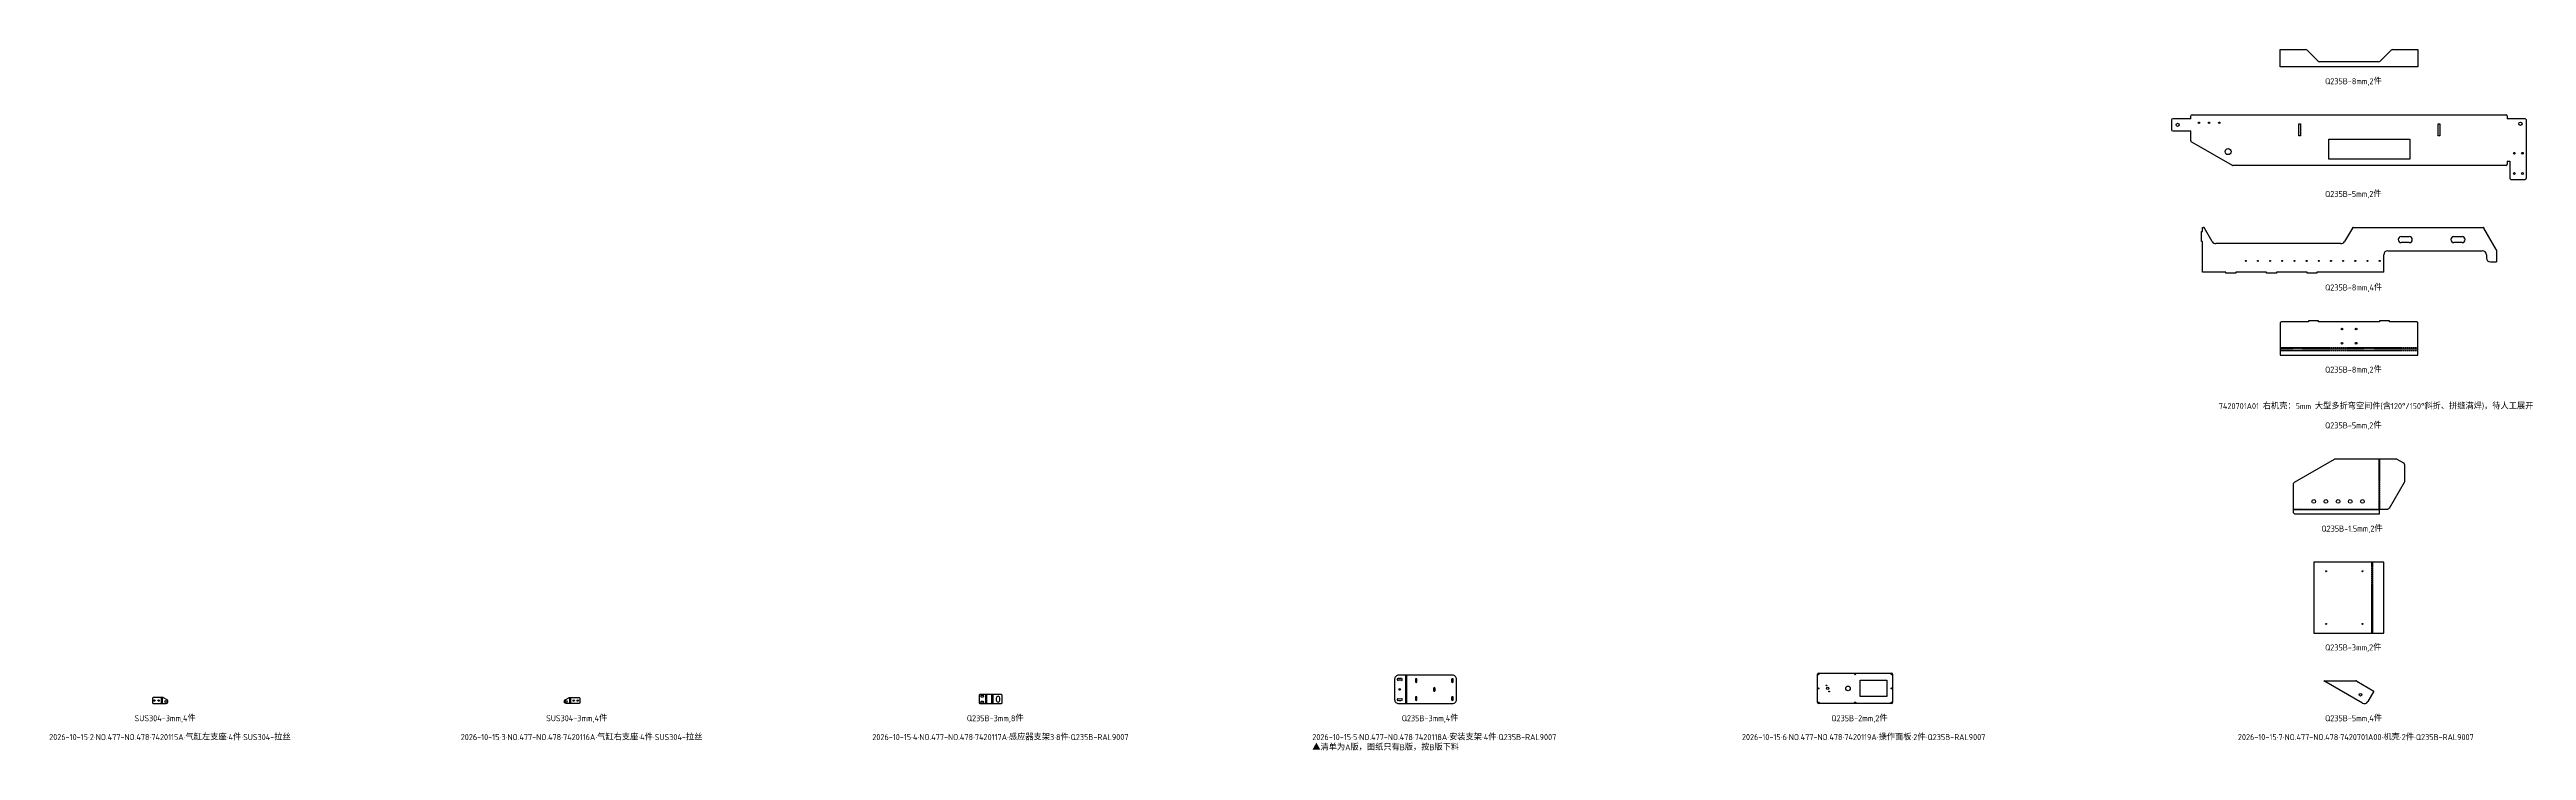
# Model space of a CAD drawing. Header units: inches. Extents: x -1146 to 51400, y 26380 to 29836.
# Drawn here: x -1146 to 11065, y 26380 to 29836 of the extents above; entities that cross this region are included whole.
import ezdxf

# ---------------------------------------------------------------- set-up
doc = ezdxf.new("R2010")
doc.units = ezdxf.units.IN
doc.header["$LTSCALE"] = 0.194989
doc.linetypes.add('CENTER', pattern=[50.8, 31.75, -6.35, 6.35, -6.35])
doc.layers.add('可见 (ISO)', color=7, linetype='Continuous', lineweight=25)
doc.layers.add('折弯线', color=1, linetype='CENTER')
doc.styles.add('Z-English', font='gbenor.shx', dxfattribs={"height": 10, "bigfont": 'hztxt.shx'})

msp = doc.modelspace()

# ---------------------------------------------------------------- linework, layer by layer
at = {"layer": '可见 (ISO)'}
for p, q in [((9851, 29836), (9976, 29836)), ((9851, 29751), (9851, 29836)), ((10037, 29779), (9983, 29833)), ((10397, 29833), (10343, 29779)), ((10404, 29836), (10529, 29836)), ((10529, 29836), (10529, 29751)), ((10529, 29751), (9851, 29751)), ((10336, 29776), (10044, 29776)), ((9315, 29489), (9315, 29441)), ((9410, 29495), (9321, 29495)), ((9321, 29435), (9410, 29435)), ((9410, 29495), (9410, 29509)), ((9410, 29386), (9410, 29435)), ((9416, 29515), (10964, 29515)), ((9943, 29410), (9943, 29470)), ((9943, 29470), (9951, 29470)), ((9951, 29470), (9951, 29410)), ((10629, 29410), (10629, 29470)), ((10629, 29470), (10637, 29470)), ((10637, 29470), (10637, 29410)), ((10970, 29509), (10970, 29495)), ((11055, 29495), (10970, 29495)), ((11065, 29205), (11065, 29485)), ((9413, 29381), (9613, 29266)), ((9951, 29410), (9943, 29410)), ((10090, 29295), (10090, 29395)), ((10090, 29395), (10490, 29395)), ((10490, 29395), (10490, 29295)), ((10637, 29410), (10629, 29410)), ((10964, 29265), (9616, 29265)), ((10490, 29295), (10090, 29295)), ((10970, 29285), (10982, 29285)), ((10970, 29285), (10970, 29271)), ((10982, 29285), (10982, 29205)), ((10992, 29195), (11055, 29195)), ((9467, 28959), (9473, 28959)), ((9467, 28939), (9467, 28959)), ((9516, 28889), (9477, 28956)), ((10207, 28956), (10168, 28889)), ((10211, 28959), (10851, 28959)), ((10916, 28850), (10855, 28956)), ((9462, 28939), (9467, 28939)), ((9462, 28890), (9462, 28939)), ((9467, 28890), (9462, 28890)), ((9467, 28739), (9467, 28890)), ((10150, 28879), (9533, 28879)), ((10361, 28739), (10361, 28824)), ((10381, 28844), (10847, 28844)), ((10447, 28914), (10487, 28914)), ((10487, 28884), (10447, 28884)), ((10707, 28914), (10747, 28914)), ((10747, 28884), (10707, 28884)), ((10867, 28824), (10867, 28809)), ((10917, 28847), (10917, 28789)), ((9583, 28739), (9467, 28739)), ((9583, 28734), (9583, 28739)), ((9632, 28734), (9583, 28734)), ((9783, 28739), (9632, 28739)), ((9632, 28739), (9632, 28734)), ((9783, 28734), (9783, 28739)), ((9832, 28734), (9783, 28734)), ((9983, 28739), (9832, 28739)), ((9832, 28739), (9832, 28734)), ((9983, 28734), (9983, 28739)), ((10032, 28734), (9983, 28734)), ((10361, 28739), (10032, 28739)), ((10032, 28739), (10032, 28734)), ((10887, 28789), (10917, 28789)), ((7570, 26616), (7570, 26756)), ((7575, 26761), (7935, 26761)), ((7940, 26756), (7940, 26616)), ((7780, 26646), (7780, 26726)), ((7780, 26726), (7912, 26726)), ((7912, 26646), (7780, 26646)), ((7912, 26726), (7912, 26646)), ((10066, 26723), (10224, 26723)), ((10256, 26613), (10066, 26723)), ((10229, 26721), (10313, 26673)), ((10313, 26673), (10283, 26621)), ((7935, 26611), (7575, 26611))]:
    msp.add_line(p, q, dxfattribs=at)
for points in [[(9851, 28329), (10529, 28329), (10529, 28488, 0.414214), (10524, 28493), (10390, 28493), (10390, 28498), (10340, 28498), (10340, 28493), (10040, 28493), (10040, 28498), (9990, 28498), (9990, 28493), (9856, 28493, 0.414214), (9851, 28488)], [(10421, 27818, -0.131645), (10426, 27816), (10458, 27798, -0.267957), (10463, 27789), (10463, 27707, -0.131652), (10462, 27702), (10387, 27573, -0.267949), (10379, 27568), (10341, 27568), (10338, 27571), (10339, 27567), (10339, 27545), (9926, 27545, -0.414214), (9916, 27555), (9916, 27694, -0.267949), (9921, 27703), (10118, 27816, -0.131652), (10123, 27818)], [(5485, 26631, 0.414214), (5505, 26611), (5770, 26611, 0.414214), (5790, 26631), (5790, 26731, 0.414214), (5770, 26751), (5505, 26751, 0.414214), (5485, 26731)], [(-639, 26616, 0.414214), (-634, 26611), (-572, 26611, 0.767327), (-567, 26629), (-585, 26640, 0.131652), (-588, 26641), (-634, 26641, 0.414214), (-639, 26636)], [(1468, 26616, -0.414214), (1463, 26611), (1401, 26611, -0.767327), (1396, 26629), (1414, 26640, -0.131652), (1416, 26641), (1463, 26641, -0.414214), (1468, 26636)], [(3437, 26616, 0.414214), (3442, 26611), (3545, 26611, 0.414214), (3550, 26616), (3550, 26651, 0.414214), (3545, 26656), (3442, 26656, 0.414214), (3437, 26651)], [(3447, 26645), (3457, 26645, 1), (3457, 26651), (3447, 26651, 1)], [(3447, 26615), (3457, 26615, 1), (3457, 26621), (3447, 26621, 1)], [(3539, 26628), (3539, 26638, 1), (3521, 26638), (3521, 26628, 1)], [(5595, 26720), (5595, 26730, 1), (5587, 26730), (5587, 26720, 1)], [(5595, 26631), (5595, 26641, 1), (5587, 26641), (5587, 26631, 1)], [(5685, 26676), (5685, 26686, 1), (5677, 26686), (5677, 26676, 1)], [(5774, 26720), (5774, 26730, 1), (5766, 26730), (5766, 26720, 1)], [(5774, 26631), (5774, 26641, 1), (5766, 26641), (5766, 26631, 1)]]:
    msp.add_lwpolyline(points, format="xyb", close=True, dxfattribs=at)
msp.add_lwpolyline([(10017, 26959), (10362, 26959), (10362, 27309), (10017, 27309)], close=True, dxfattribs=at)
for centre, radius in [((9345, 29465), 8), ((9450, 29475), 3.32), ((9500, 29475), 3.32), ((9550, 29475), 3.32), ((11035, 29470), 8), ((9594, 29333), 15), ((11005, 29325), 4.19), ((11045, 29325), 4.19), ((11005, 29225), 4.19), ((11045, 29225), 4.19), ((9681, 28794), 2.46), ((9741, 28794), 2.46), ((9801, 28794), 2.46), ((9861, 28794), 2.46), ((9921, 28794), 2.46), ((9981, 28794), 2.46), ((10041, 28794), 2.46), ((10101, 28794), 2.46), ((10161, 28794), 2.46), ((10221, 28794), 2.46), ((10281, 28794), 2.46), ((10341, 28794), 2.46), ((10155, 28458), 4.19), ((10225, 28458), 4.19), ((10155, 28388), 4.19), ((10225, 28388), 4.19), ((10016, 27608), 9), ((10076, 27608), 9), ((10136, 27608), 9), ((10196, 27608), 9), ((10256, 27608), 9), ((10077, 27264), 2.46), ((10257, 27264), 2.46), ((10077, 27004), 2.46), ((10257, 27004), 2.46), ((7575, 26756), 2.75), ((7755, 26756), 2.75), ((7935, 26756), 2.75), ((-629, 26626), 3.5), ((-609, 26626), 3.5), ((-572, 26621), 5), ((1401, 26621), 5), ((1438, 26626), 3.5), ((1458, 26626), 3.5), ((5510, 26681), 4.25), ((7575, 26686), 2.75), ((7614, 26701), 1.75), ((7620, 26686), 5.5), ((7627, 26671), 1.75), ((7720, 26686), 11.2), ((7935, 26686), 2.75), ((10246, 26655), 6.5), ((7575, 26616), 2.75), ((7755, 26616), 2.75), ((7935, 26616), 2.75)]:
    msp.add_circle(centre, radius, dxfattribs=at)
for centre, radius, start, end in [((9976, 29826), 10, 45, 90), ((10404, 29826), 10, 90, 135), ((10044, 29786), 10, -135, -90), ((10336, 29786), 10, -90, -45), ((9321, 29489), 6, 90, 180), ((9321, 29441), 6, 180, -90), ((9416, 29509), 6, 90, 180), ((10964, 29509), 6, 0, 90), ((11055, 29485), 10, 0, 90), ((9416, 29386), 6, 180, -120), ((9616, 29271), 6, -120, -90), ((10964, 29271), 6, -90, 0), ((10992, 29205), 10, 180, -90), ((11055, 29205), 10, -90, 0), ((9473, 28954), 5, 30, 90), ((10211, 28954), 5, 90, 150), ((10851, 28954), 5, 30, 90), ((9533, 28899), 20, -150, -90), ((10150, 28899), 20, -90, -30), ((10381, 28824), 20, 90, 180), ((10447, 28899), 15, 90, -90), ((10487, 28899), 15, -90, 90), ((10707, 28899), 15, 90, -90), ((10747, 28899), 15, -90, 90), ((10847, 28824), 20, 0, 90), ((10912, 28847), 5, 0, 30), ((10887, 28809), 20, 180, -90), ((7575, 26756), 5, 90, 180), ((7935, 26756), 5, 0, 90), ((5501, 26730), 4.25, 100, -80), ((5501, 26631), 4.25, 80, -100), ((5510, 26681), 54.2, 80, 100), ((5510, 26681), 54.2, -100, -80), ((5510, 26681), 45.8, 80, 100), ((5510, 26681), 45.8, -100, -80), ((5519, 26730), 4.25, -100, 80), ((5519, 26631), 4.25, -80, 100), ((10224, 26713), 10, 60, 90), ((10266, 26631), 20, -120, -30), ((7575, 26616), 5, 180, -90), ((7935, 26616), 5, -90, 0)]:
    msp.add_arc(centre, radius, start, end, dxfattribs=at)
at = {"layer": '折弯线', "color": 5, "linetype": 'CENTER'}
for points in [[(9851, 28367), (10529, 28367)], [(9851, 28353), (10529, 28353)], [(10338, 27568), (10338, 27818)], [(10341, 27568), (10341, 27818)], [(9916, 27570), (10341, 27570)], [(9916, 27568), (10341, 27568)], [(10302, 26959), (10302, 27309)], [(10307, 26959), (10307, 27309)], [(5540, 26611), (5540, 26751)], [(5545, 26611), (5545, 26751)], [(-594, 26611), (-594, 26641)], [(-589, 26611), (-589, 26641)], [(1418, 26611), (1418, 26641)], [(1423, 26611), (1423, 26641)], [(3470, 26611), (3470, 26656)], [(3475, 26611), (3475, 26656)], [(3500, 26611), (3500, 26656)], [(3505, 26611), (3505, 26656)]]:
    msp.add_lwpolyline(points, dxfattribs=at)
at = {"layer": '折弯线', "color": 1, "linetype": 'CENTER', "ltscale": 0.5}
for points in [[(9851, 28360), (10529, 28360)], [(10340, 27568), (10340, 27818)], [(9916, 27569), (10341, 27569)], [(10305, 26959), (10305, 27309)], [(5543, 26611), (5543, 26751)], [(-591, 26611), (-591, 26641)], [(1420, 26611), (1420, 26641)], [(3472, 26611), (3472, 26656)], [(3502, 26611), (3502, 26656)]]:
    msp.add_lwpolyline(points, dxfattribs=at)

# ---------------------------------------------------------------- texts
at = {"color": 3, "style": 'Z-English'}
for s, p in [('Q235B-8mm,2件', (10072, 29665)), ('Q235B-5mm,2件', (10072, 29109)), ('Q235B-8mm,4件', (10072, 28648)), ('Q235B-8mm,2件', (10072, 28243)), ('Q235B-5mm,2件', (10072, 27968)), ('Q235B-1.5mm,2件', (10054, 27459)), ('Q235B-3mm,2件', (10072, 26873)), ('SUS304-3mm,4件', (-727, 26524)), ('SUS304-3mm,4件', (1302, 26524)), ('Q235B-3mm,8件', (3376, 26524)), ('Q235B-3mm,4件', (5520, 26524)), ('Q235B-2mm,2件', (7638, 26524)), ('Q235B-5mm,4件', (10072, 26524))]:
    msp.add_text(s, height=30, dxfattribs=at).set_placement(p)
at = {"color": 1, "style": 'Z-English'}
for s, p in [('7420701A01 右机壳：5mm 大型多折弯空间件(含120°/150°斜折、拼缝满焊)，待人工展开', (9548, 28063)), ('▲清单为A版，图纸只有B版，按B版下料', (5079, 26381))]:
    msp.add_text(s, height=30, dxfattribs=at).set_placement(p)
at = {"color": 2, "style": 'Z-English'}
for s, p in [('2026-10-15·2·NO.477-NO.478·7420115A·气缸左支座·4件·SUS304-拉丝', (-1148, 26431)), ('2026-10-15·3·NO.477-NO.478·7420116A·气缸右支座·4件·SUS304-拉丝', (881, 26431)), ('2026-10-15·4·NO.477-NO.478·7420117A·感应器支架3·8件·Q235B-RAL9007', (2910, 26431)), ('2026-10-15·5·NO.477-NO.478·7420118A·安装支架·4件·Q235B-RAL9007', (5079, 26431)), ('2026-10-15·6·NO.477-NO.478·7420119A·操作面板·2件·Q235B-RAL9007', (7197, 26431)), ('2026-10-15·7·NO.477-NO.478·7420701A00·机壳·2件·Q235B-RAL9007', (9642, 26431))]:
    msp.add_text(s, height=30, dxfattribs=at).set_placement(p)

doc.saveas('drawing.dxf')
